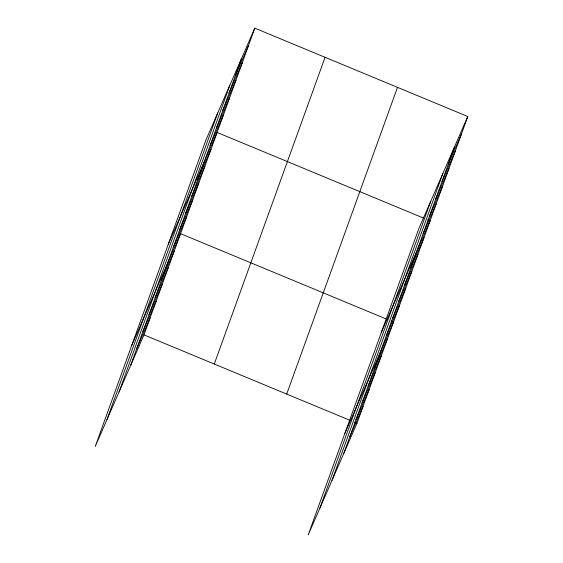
<?xml version="1.0" encoding="UTF-8"?>
<svg xmlns="http://www.w3.org/2000/svg" width="563" height="563" viewBox="0 0 563 563"><rect width="100%" height="100%" fill="white"/><g stroke="black" fill="none" stroke-linecap="round" stroke-linejoin="round"><path stroke-width="0.84" d="M106.956 419.639L217.754 112.91M119.046 391.968L229.838 85.245M130.778 365.12L241.576 58.39M254.786 28.15L206.023 139.765L95.224 446.494L143.987 334.879L254.786 28.15L467.776 116.506L356.977 423.235L308.214 534.85L419.013 228.121L467.776 116.506M214.278 364.036L325.069 57.306M286.694 394.079L397.492 87.349M319.946 507.995L430.744 201.273M332.036 480.33L442.835 173.601M343.768 453.475L454.566 146.746M235.292 75.773L248.508 45.533M229.014 93.155L242.231 62.915M222.737 110.531L235.946 80.291M216.459 127.914L229.669 97.673M210.182 145.296L223.391 115.056M168.351 244.053L217.114 132.439L423.714 218.148M197.81 179.548L211.019 149.308M191.716 196.417L204.925 166.176M185.621 213.286L198.83 183.045M179.527 230.154L192.736 199.914M173.432 247.03L186.642 216.783M131.784 345.274L180.547 233.659L386.352 319.031M161.243 280.768L174.46 250.528M155.149 297.637L168.365 267.397M149.054 314.506L162.271 284.266M142.967 331.375L156.176 301.135M136.872 348.244L150.082 318.004M448.289 164.129L461.498 133.888M442.004 181.511L455.221 151.271M435.727 198.894L448.943 168.654M429.449 216.276L442.659 186.036M423.172 233.652L436.381 203.412M381.341 332.409L430.104 220.795L427.711 219.802M410.8 267.904L424.009 237.663M404.706 284.772L417.915 254.532M398.611 301.648L411.82 271.408M392.517 318.517L405.733 288.277M386.422 335.386L399.639 305.146M344.781 433.63L393.544 322.015L391.144 321.023M374.233 369.124L387.45 338.884M368.146 385.993L381.355 355.753M362.051 402.869L375.261 372.629M355.957 419.738L369.166 389.497M349.862 436.606L363.072 406.366M143.987 334.879L349.792 420.251M354.584 422.243L356.977 423.235"/></g></svg>
